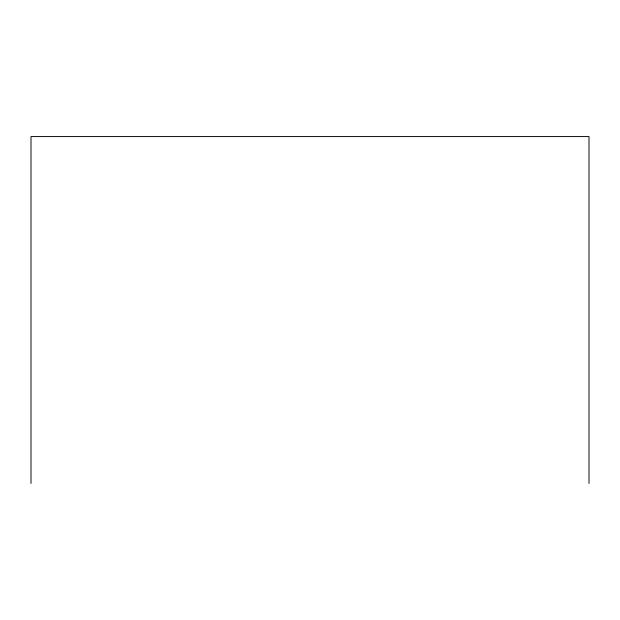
<?xml version="1.0" encoding="UTF-8"?>
<svg xmlns="http://www.w3.org/2000/svg" width="620" height="620" viewBox="0 0 620 620"><rect width="100%" height="100%" fill="white"/><g stroke="black" fill="none" stroke-linecap="round" stroke-linejoin="round"><path stroke-width="0.93" d="M589 483.43L589 136.571L31 136.571L31 483.43"/></g></svg>
